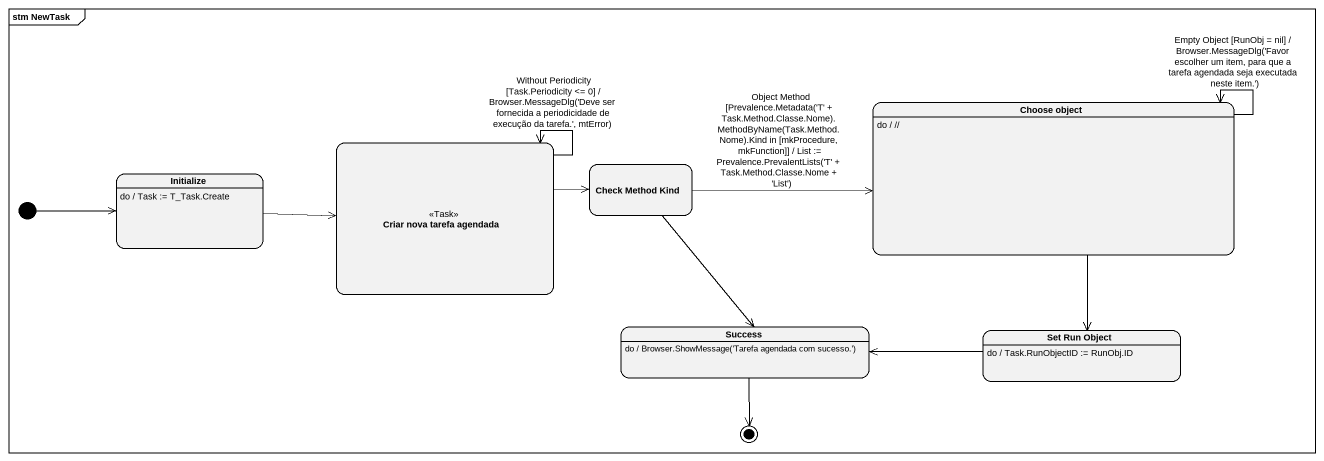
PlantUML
@startuml
mainframe stm NewTask
hide empty description
state "Choose object" as Choose_object
Choose_object : do / //
state "Criar nova tarefa agendada" as Criar_nova_tarefa_agendada <<Task>>
state Initialize
Initialize : do / Task := T_Task.Create
state "Check Method Kind" as Check_Method_Kind
state Success
Success : do / Browser.ShowMessage('Tarefa agendada com sucesso.')
state "Set Run Object" as Set_Run_Object
Set_Run_Object : do / Task.RunObjectID := RunObj.ID
[*] -right-> Initialize
Choose_object --> Choose_object : Empty Object [RunObj = nil] / Browser.MessageDlg('Favor escolher um item, para que a tarefa agendada seja executada neste item.')
Choose_object --> Set_Run_Object
Criar_nova_tarefa_agendada --> Criar_nova_tarefa_agendada : Without Periodicity [Task.Periodicity <= 0] / Browser.MessageDlg('Deve ser fornecida a periodicidade de execução da tarefa.', mtError)
Criar_nova_tarefa_agendada -right-> Check_Method_Kind
Initialize -right-> Criar_nova_tarefa_agendada
Check_Method_Kind -right-> Choose_object : Object Method [Prevalence.Metadata('T' + Task.Method.Classe.Nome).MethodByName(Task.Method.Nome).Kind in [mkProcedure, mkFunction]] / List := Prevalence.PrevalentLists('T' + Task.Method.Classe.Nome + 'List')
Check_Method_Kind --> Success
Set_Run_Object -left-> Success
Success --> [*]
@enduml
